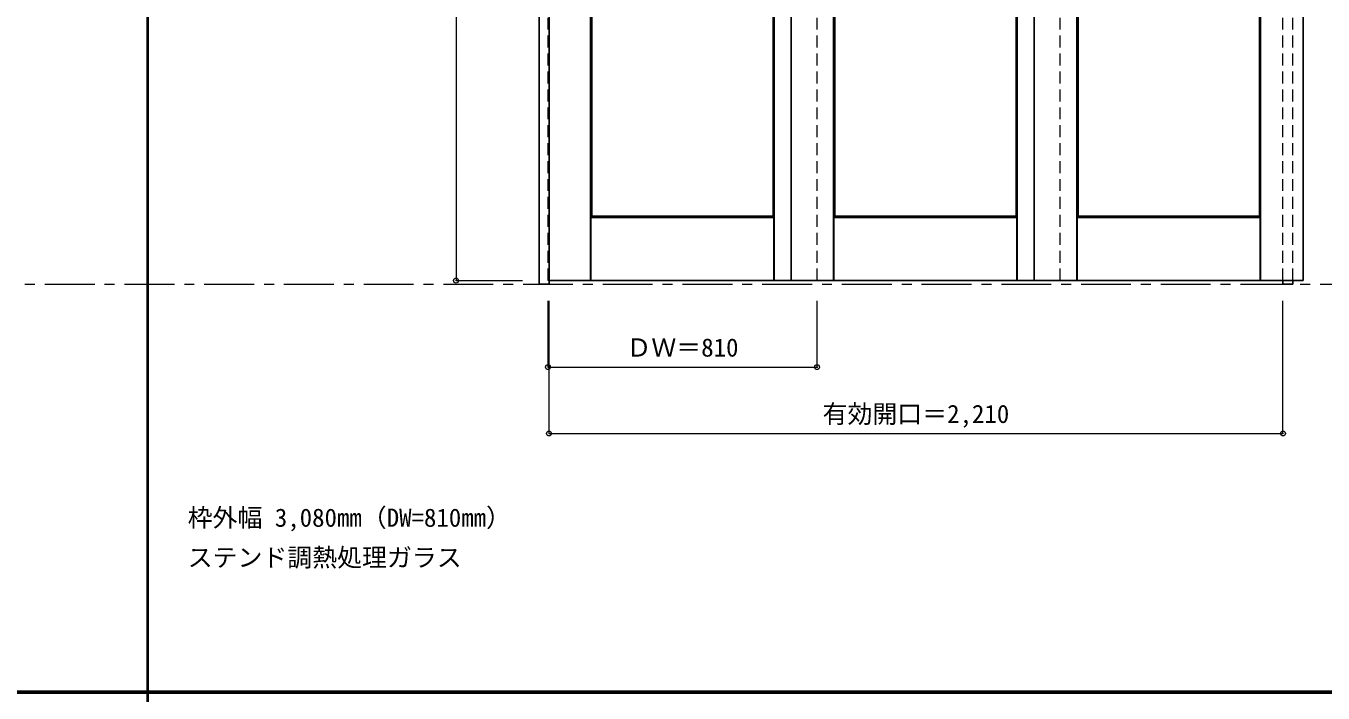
# Model space of a CAD drawing. Units: millimetres, scale not verified. Extents: x -59471 to 5700, y -4307 to 5558.
# Drawn here: x -267 to 3639, y 186 to 2196 of the extents above; entities that cross this region are included whole.
import ezdxf
from ezdxf.enums import TextEntityAlignment as Align

# ---------------------------------------------------------------- set-up
doc = ezdxf.new("R2010")
doc.units = ezdxf.units.MM
doc.header["$LTSCALE"] = 30
doc.header["$PDMODE"] = 32
doc.header["$PDSIZE"] = 15
doc.linetypes.add('CHAIN1', pattern=[8, 5, -1, 1, -1])
doc.linetypes.add('DASHED1', pattern=[1.8, 1.2, -0.6])
for name, color, linetype, lineweight in [('0-1_通り芯', 7, 'CHAIN1', 18), ('0-2_扉', 4, 'DASHED1', 9), ('0-3_仕上げ', 4, 'Continuous', 9), ('0-4_枠', 3, 'Continuous', 25), ('0-B_寸法', 4, 'Continuous', 9), ('F-1_枠', 6, 'Continuous', 40)]:
    doc.layers.add(name, color=color, linetype=linetype, lineweight=lineweight)
doc.layers.add('0-A_文字', color=7, linetype='Continuous')
doc.styles.add('ＭＳ ゴシック', font='')
doc.styles.get('ＭＳ ゴシック').set_extended_font_data('MS Gothic')

msp = doc.modelspace()

# ---------------------------------------------------------------- linework, layer by layer
at = {"layer": '0-1_通り芯'}
msp.add_line((-5490, 1418), (5690, 1418), dxfattribs=at)
at = {"layer": '0-2_扉'}
for p, q in [((1305, 1428.5), (1305, 3411.5)), ((2115, 1428.5), (2115, 3411.5)), ((2847, 1428.5), (2847, 3411.5))]:
    msp.add_line(p, q, dxfattribs=at)
at = {"layer": '0-2_扉', "color": 3, "linetype": 'Continuous', "lineweight": 25}
for p, q in [((2037, 3411.5), (2037, 1428.5)), ((2769, 3411.5), (2769, 1428.5)), ((1308, 1428.5), (3579, 1428.5))]:
    msp.add_line(p, q, dxfattribs=at)
msp.add_lwpolyline([(1308, 3411.5), (3579, 3411.5), (3579, 1428.5)], dxfattribs=at)
at = {"layer": '0-3_仕上げ', "color": 7, "lineweight": 18}
for p, q in [((1433, 1428.5), (1433, 3411.5)), ((1987, 1428.5), (1987, 3411.5)), ((2165, 1428.5), (2165, 3411.5)), ((2719, 1428.5), (2719, 3411.5)), ((2897, 1428.5), (2897, 3411.5)), ((3451, 1428.5), (3451, 3411.5)), ((1434, 1619.5), (1437, 1622.5)), ((1434, 1619.5), (1435, 1618.5)), ((1434, 1428.5), (1434, 1619.5)), ((1435, 1618.5), (1985, 1618.5)), ((1435, 1428.5), (1435, 1618.5)), ((1985, 1428.5), (1985, 1618.5)), ((1986, 1428.5), (1986, 1619.5)), ((2166, 1619.5), (2169, 1622.5)), ((2166, 1619.5), (2167, 1618.5)), ((2166, 1428.5), (2166, 1619.5)), ((2167, 1618.5), (2717, 1618.5)), ((2167, 1428.5), (2167, 1618.5)), ((2717, 1428.5), (2717, 1618.5)), ((2718, 1428.5), (2718, 1619.5)), ((2898, 1619.5), (2901, 1622.5)), ((2898, 1619.5), (2899, 1618.5)), ((2898, 1428.5), (2898, 1619.5)), ((2899, 1618.5), (3449, 1618.5)), ((2899, 1428.5), (2899, 1618.5)), ((3449, 1428.5), (3449, 1618.5)), ((3450, 1428.5), (3450, 1619.5))]:
    msp.add_line(p, q, dxfattribs=at)
at = {"layer": '0-3_仕上げ', "color": 3, "lineweight": 25}
for p, q in [((1437, 1622.5), (1437, 2797.5)), ((1983, 1622.5), (1983, 2797.5)), ((2169, 1622.5), (2169, 2797.5)), ((2715, 1622.5), (2715, 2797.5)), ((2901, 1622.5), (2901, 2797.5)), ((3447, 1622.5), (3447, 2797.5)), ((1437, 1622.5), (1983, 1622.5)), ((2169, 1622.5), (2715, 1622.5)), ((2901, 1622.5), (3447, 1622.5))]:
    msp.add_line(p, q, dxfattribs=at)
at = {"layer": '0-3_仕上げ', "color": 7, "lineweight": 18}
for points in [[(1983, 1622.5), (1986, 1619.5), (1985, 1618.5)], [(2715, 1622.5), (2718, 1619.5), (2717, 1618.5)], [(3447, 1622.5), (3450, 1619.5), (3449, 1618.5)]]:
    msp.add_lwpolyline(points, dxfattribs=at)
at = {"layer": '0-4_枠'}
for p, q in [((1308, 1418), (1308, 3453)), ((3518, 1428.5), (3518, 1418)), ((3518, 1418), (3548, 1418)), ((3548, 1428.5), (3548, 1418))]:
    msp.add_line(p, q, dxfattribs=at)
at = {"layer": '0-4_枠', "color": 4, "linetype": 'DASHED1', "lineweight": 9}
for p, q in [((3518, 1428.5), (3518, 3423)), ((3548, 1428.5), (3548, 3423)), ((1308, 1428.5), (1305, 1428.5))]:
    msp.add_line(p, q, dxfattribs=at)
at = {"layer": '0-4_枠'}
msp.add_lwpolyline([(1308, 1418), (1278, 1418), (1278, 3453)], dxfattribs=at)
at = {"layer": '0-B_寸法'}
for p, q in [((1028, 3411.5), (1028, 1428.5)), ((1028, 1428.5), (1228, 1428.5)), ((1305, 1168), (1305, 1368)), ((1308, 968), (1308, 1368)), ((2115, 1168), (2115, 1368)), ((3518, 968), (3518, 1368)), ((1305, 1168), (2115, 1168)), ((1308, 968), (3518, 968))]:
    msp.add_line(p, q, dxfattribs=at)
at = {"layer": '0-B_寸法', "color": 7}
for p in [(1028, 1428.5), (1305, 1168), (2115, 1168), (1308, 968), (3518, 968)]:
    msp.add_point(p, dxfattribs=at)
at = {"layer": 'F-1_枠'}
for p, q in [((100, -3790), (100, 4175)), ((-6000, 190.5), (5700, 190.5)), ((-6000, 187.5), (5700, 187.5))]:
    msp.add_line(p, q, dxfattribs=at)

# ---------------------------------------------------------------- texts
at = {"layer": '0-A_文字', "style": 'ＭＳ ゴシック'}
for s, p in [('枠外幅 3,080mm（DW=810mm）', (220, 670.5)), ('ステンド調熱処理ガラス', (220, 550.5))]:
    msp.add_text(s, height=54.99, dxfattribs=at).set_placement(p, align=Align.BOTTOM_LEFT)
at = {"layer": '0-B_寸法', "color": 7, "style": 'ＭＳ ゴシック'}
for s, p in [('ＤＷ＝810', (1541.25, 1183)), ('有効開口＝2,210', (2131.75, 983))]:
    msp.add_text(s, height=54.99, dxfattribs=at).set_placement(p, align=Align.BOTTOM_LEFT)

doc.saveas('drawing.dxf')
